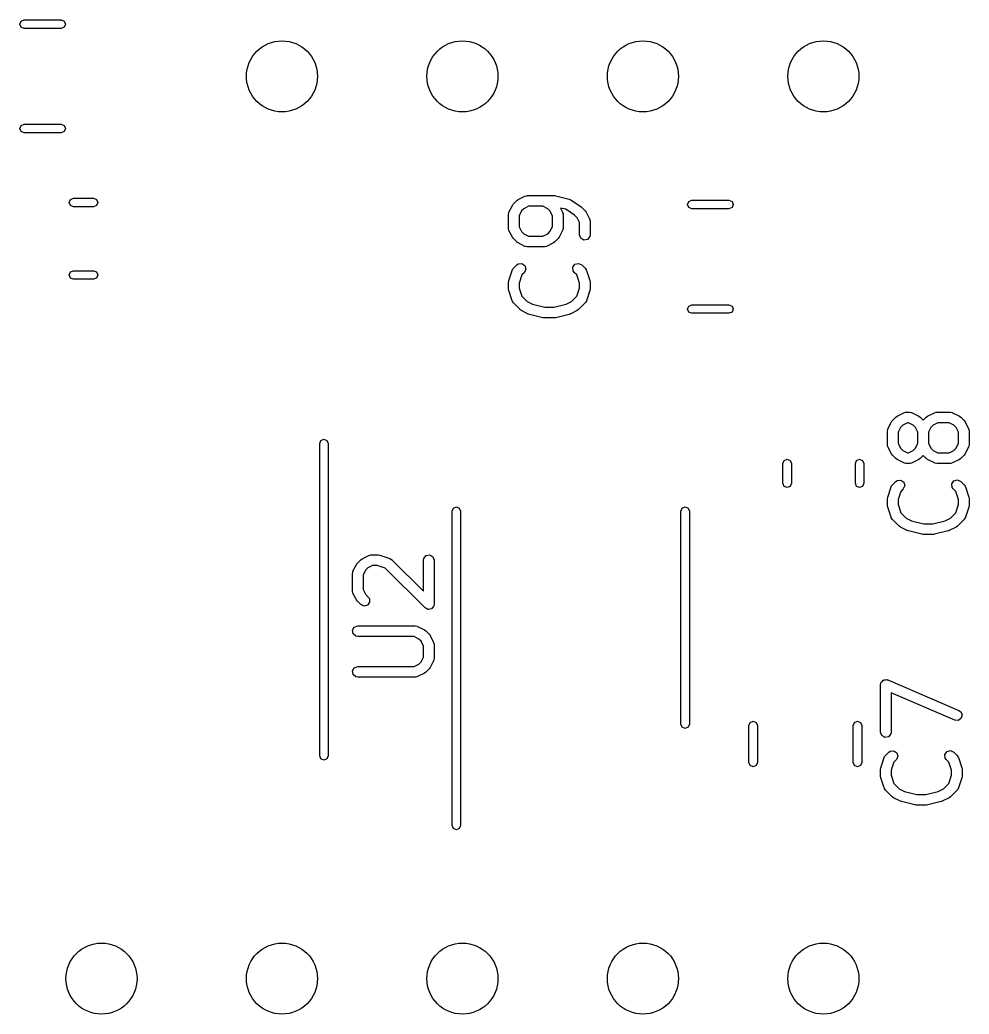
# Model space of a CAD drawing. Extents: x 132.4 to 159.5, y -107.2 to -92.6.
# Drawn here: x 146.17 to 159.53, y -107.18 to -93.19 of the extents above; entities that cross this region are included whole.
import ezdxf

# ---------------------------------------------------------------- set-up
doc = ezdxf.new("R2010")
doc.units = 0
doc.layers.add('BLACK', color=7, linetype='CONTINUOUS')

msp = doc.modelspace()

# ---------------------------------------------------------------- linework, layer by layer
at = {"layer": 'BLACK', "linetype": 'CONTINUOUS'}
for p, q in [((146.171, -93.245), (146.188, -93.2026)), ((146.188, -93.2026), (146.231, -93.185)), ((146.231, -93.185), (146.753, -93.185)), ((146.753, -93.185), (146.796, -93.2026)), ((146.796, -93.2026), (146.813, -93.245)), ((146.188, -93.2874), (146.171, -93.245)), ((146.231, -93.305), (146.188, -93.2874)), ((146.753, -93.305), (146.231, -93.305)), ((146.796, -93.2874), (146.753, -93.305)), ((146.813, -93.245), (146.796, -93.2874)), ((146.171, -94.715), (146.188, -94.6726)), ((146.188, -94.7574), (146.171, -94.715)), ((146.188, -94.6726), (146.231, -94.655)), ((146.231, -94.655), (146.753, -94.655)), ((146.753, -94.655), (146.796, -94.6726)), ((146.796, -94.6726), (146.813, -94.715)), ((146.813, -94.715), (146.796, -94.7574)), ((146.231, -94.775), (146.188, -94.7574)), ((146.753, -94.775), (146.231, -94.775)), ((146.796, -94.7574), (146.753, -94.775)), ((146.865, -95.756), (146.883, -95.7136)), ((146.883, -95.7136), (146.925, -95.696)), ((146.925, -95.696), (147.207, -95.696)), ((147.207, -95.696), (147.249, -95.7136)), ((147.249, -95.7136), (147.267, -95.756)), ((153.165, -95.7289), (153.183, -95.716)), ((153.183, -95.716), (153.184, -95.7148)), ((153.184, -95.7148), (153.279, -95.6672)), ((153.279, -95.6672), (153.304, -95.6598)), ((153.304, -95.6598), (153.309, -95.6608)), ((153.309, -95.6608), (153.313, -95.6593)), ((153.313, -95.6593), (153.694, -95.6593)), ((153.694, -95.6593), (153.709, -95.6619)), ((153.709, -95.6619), (153.712, -95.6615)), ((153.712, -95.6615), (153.902, -95.7091)), ((153.902, -95.7091), (153.925, -95.7194)), ((153.925, -95.7194), (153.926, -95.7195)), ((153.926, -95.7195), (154.069, -95.8147)), ((155.586, -95.7426), (155.629, -95.725)), ((155.629, -95.725), (156.151, -95.725)), ((156.151, -95.725), (156.194, -95.7426)), ((146.883, -95.7984), (146.865, -95.756)), ((146.925, -95.816), (146.883, -95.7984)), ((147.207, -95.816), (146.925, -95.816)), ((147.249, -95.7984), (147.207, -95.816)), ((147.267, -95.756), (147.249, -95.7984)), ((153.055, -95.8912), (153.103, -95.796)), ((153.103, -95.796), (153.116, -95.778)), ((153.116, -95.778), (153.117, -95.7765)), ((153.117, -95.7765), (153.165, -95.7289)), ((153.262, -95.8435), (153.232, -95.8739)), ((153.331, -95.8093), (153.262, -95.8435)), ((153.533, -95.8093), (153.331, -95.8093)), ((153.602, -95.8435), (153.533, -95.8093)), ((153.632, -95.8739), (153.602, -95.8435)), ((153.853, -95.8515), (153.779, -95.833)), ((153.779, -95.833), (153.809, -95.8912)), ((153.979, -95.9354), (153.853, -95.8515)), ((154.069, -95.8147), (154.077, -95.8226)), ((154.077, -95.8226), (154.08, -95.8241)), ((154.08, -95.8241), (154.128, -95.8717)), ((155.569, -95.785), (155.586, -95.7426)), ((155.586, -95.8274), (155.569, -95.785)), ((155.629, -95.845), (155.586, -95.8274)), ((156.151, -95.845), (155.629, -95.845)), ((156.194, -95.8274), (156.151, -95.845)), ((156.194, -95.7426), (156.211, -95.785)), ((156.211, -95.785), (156.194, -95.8274)), ((153.047, -95.9248), (153.052, -95.8991)), ((153.047, -96.1152), (153.047, -95.9248)), ((153.052, -95.8991), (153.055, -95.8957)), ((153.055, -95.8957), (153.055, -95.8912)), ((153.232, -95.8739), (153.197, -95.9425)), ((153.197, -95.9425), (153.197, -96.0975)), ((153.666, -95.9425), (153.632, -95.8739)), ((153.666, -96.0975), (153.666, -95.9425)), ((153.809, -95.8912), (153.816, -95.9162)), ((153.816, -95.9162), (153.815, -95.9205)), ((153.815, -95.9205), (153.816, -95.9248)), ((153.816, -95.9248), (153.816, -96.1152)), ((154.013, -95.9692), (153.979, -95.9354)), ((154.047, -96.0377), (154.013, -95.9692)), ((154.128, -95.8717), (154.141, -95.8901)), ((154.141, -95.8901), (154.142, -95.8912)), ((154.142, -95.8912), (154.189, -95.9865)), ((154.189, -95.9865), (154.197, -96.0114)), ((153.049, -96.1195), (153.047, -96.1152)), ((153.048, -96.1238), (153.049, -96.1195)), ((153.055, -96.1488), (153.048, -96.1238)), ((153.197, -96.0975), (153.232, -96.166)), ((153.632, -96.166), (153.666, -96.0975)), ((153.812, -96.1409), (153.809, -96.1443)), ((153.809, -96.1443), (153.809, -96.1488)), ((153.816, -96.1152), (153.812, -96.1409)), ((154.047, -96.2105), (154.047, -96.0377)), ((154.197, -96.0114), (154.196, -96.0158)), ((154.196, -96.0158), (154.197, -96.02)), ((154.197, -96.02), (154.197, -96.2105)), ((153.103, -96.244), (153.055, -96.1488)), ((153.104, -96.2451), (153.103, -96.244)), ((153.117, -96.2635), (153.104, -96.2451)), ((153.165, -96.3111), (153.117, -96.2635)), ((153.232, -96.166), (153.262, -96.1965)), ((153.262, -96.1965), (153.331, -96.2307)), ((153.331, -96.2307), (153.533, -96.2307)), ((153.533, -96.2307), (153.602, -96.1965)), ((153.602, -96.1965), (153.632, -96.166)), ((153.747, -96.2635), (153.699, -96.3111)), ((153.748, -96.262), (153.747, -96.2635)), ((153.761, -96.244), (153.748, -96.262)), ((153.809, -96.1488), (153.761, -96.244)), ((154.065, -96.2587), (154.047, -96.2105)), ((154.109, -96.2843), (154.065, -96.2587)), ((154.16, -96.2754), (154.109, -96.2843)), ((154.193, -96.2361), (154.16, -96.2754)), ((154.197, -96.2105), (154.193, -96.2361)), ((153.166, -96.3118), (153.165, -96.3111)), ((153.184, -96.3252), (153.166, -96.3118)), ((153.279, -96.3728), (153.184, -96.3252)), ((153.284, -96.3733), (153.279, -96.3728)), ((153.287, -96.3762), (153.284, -96.3733)), ((153.313, -96.3807), (153.287, -96.3762)), ((153.551, -96.3807), (153.313, -96.3807)), ((153.555, -96.3792), (153.551, -96.3807)), ((153.56, -96.3802), (153.555, -96.3792)), ((153.584, -96.3728), (153.56, -96.3802)), ((153.68, -96.3252), (153.584, -96.3728)), ((153.681, -96.324), (153.68, -96.3252)), ((153.699, -96.3111), (153.681, -96.324)), ((153.099, -96.7106), (153.111, -96.6877)), ((153.111, -96.6877), (153.115, -96.6853)), ((153.115, -96.6853), (153.117, -96.6813)), ((153.117, -96.6813), (153.165, -96.6336)), ((153.165, -96.6336), (153.186, -96.6187)), ((153.186, -96.6187), (153.237, -96.6142)), ((153.237, -96.6142), (153.279, -96.6436)), ((153.292, -96.6932), (153.271, -96.7397)), ((153.279, -96.6436), (153.292, -96.6932)), ((153.955, -96.6673), (153.984, -96.6252)), ((153.959, -96.7184), (153.955, -96.6673)), ((153.984, -96.6252), (154.034, -96.612)), ((154.034, -96.612), (154.08, -96.6336)), ((154.08, -96.6336), (154.128, -96.6813)), ((154.128, -96.6813), (154.143, -96.7026)), ((154.143, -96.7026), (154.143, -96.7071)), ((146.865, -96.776), (146.883, -96.7336)), ((146.883, -96.8184), (146.865, -96.776)), ((146.883, -96.7336), (146.925, -96.716)), ((146.925, -96.836), (146.883, -96.8184)), ((146.925, -96.716), (147.207, -96.716)), ((147.207, -96.836), (146.925, -96.836)), ((147.207, -96.716), (147.249, -96.7336)), ((147.249, -96.8184), (147.207, -96.836)), ((147.249, -96.7336), (147.267, -96.776)), ((147.267, -96.776), (147.249, -96.8184)), ((153.051, -96.8534), (153.099, -96.7106)), ((153.236, -96.7748), (153.197, -96.8893)), ((153.271, -96.7397), (153.236, -96.7748)), ((153.974, -96.7397), (153.959, -96.7184)), ((154.009, -96.7748), (153.974, -96.7397)), ((154.047, -96.8893), (154.009, -96.7748)), ((154.143, -96.7071), (154.146, -96.7106)), ((154.146, -96.7106), (154.194, -96.8534)), ((153.047, -96.8771), (153.051, -96.8551)), ((153.047, -96.9724), (153.047, -96.8771)), ((153.048, -96.9739), (153.047, -96.9724)), ((153.051, -96.9961), (153.048, -96.9739)), ((153.051, -96.8551), (153.051, -96.8534)), ((153.197, -96.8893), (153.197, -96.9602)), ((153.197, -96.9602), (153.236, -97.0747)), ((154.009, -97.0747), (154.047, -96.9602)), ((154.047, -96.9602), (154.047, -96.8893)), ((154.197, -96.9724), (154.193, -96.9945)), ((154.194, -96.8534), (154.197, -96.8756)), ((154.197, -96.8756), (154.197, -96.8771)), ((154.197, -96.8771), (154.197, -96.9724)), ((153.099, -97.139), (153.051, -96.9961)), ((153.236, -97.0747), (153.31, -97.1488)), ((153.935, -97.1488), (154.009, -97.0747)), ((154.194, -96.9961), (154.146, -97.139)), ((154.193, -96.9945), (154.194, -96.9961)), ((153.102, -97.1425), (153.099, -97.139)), ((153.102, -97.1469), (153.102, -97.1425)), ((153.117, -97.1683), (153.102, -97.1469)), ((153.212, -97.2635), (153.117, -97.1683)), ((153.214, -97.2642), (153.212, -97.2635)), ((153.232, -97.2776), (153.214, -97.2642)), ((153.31, -97.1488), (153.387, -97.1873)), ((153.387, -97.1873), (153.56, -97.2307)), ((153.56, -97.2307), (153.685, -97.2307)), ((153.685, -97.2307), (153.858, -97.1873)), ((153.858, -97.1873), (153.935, -97.1488)), ((154.033, -97.2635), (154.014, -97.2764)), ((154.128, -97.1683), (154.033, -97.2635)), ((154.13, -97.1642), (154.128, -97.1683)), ((154.134, -97.1619), (154.13, -97.1642)), ((154.146, -97.139), (154.134, -97.1619)), ((155.569, -97.255), (155.586, -97.2126)), ((155.586, -97.2974), (155.569, -97.255)), ((155.586, -97.2126), (155.629, -97.195)), ((155.629, -97.195), (156.151, -97.195)), ((156.151, -97.195), (156.194, -97.2126)), ((156.194, -97.2126), (156.211, -97.255)), ((156.211, -97.255), (156.194, -97.2974)), ((153.327, -97.3252), (153.232, -97.2776)), ((153.33, -97.3256), (153.327, -97.3252)), ((153.342, -97.3309), (153.33, -97.3256)), ((153.533, -97.3785), (153.342, -97.3309)), ((153.536, -97.3781), (153.533, -97.3785)), ((153.551, -97.3807), (153.536, -97.3781)), ((153.694, -97.3807), (153.551, -97.3807)), ((153.697, -97.3795), (153.694, -97.3807)), ((153.712, -97.3785), (153.697, -97.3795)), ((153.902, -97.3309), (153.712, -97.3785)), ((153.905, -97.3289), (153.902, -97.3309)), ((153.918, -97.3252), (153.905, -97.3289)), ((154.013, -97.2776), (153.918, -97.3252)), ((154.014, -97.2764), (154.013, -97.2776)), ((155.629, -97.315), (155.586, -97.2974)), ((156.151, -97.315), (155.629, -97.315)), ((156.194, -97.2974), (156.151, -97.315)), ((158.451, -98.8245), (158.499, -98.7769)), ((158.499, -98.7769), (158.517, -98.764)), ((158.517, -98.764), (158.518, -98.7628)), ((158.518, -98.7628), (158.613, -98.7152)), ((158.613, -98.7152), (158.638, -98.7078)), ((158.638, -98.7078), (158.643, -98.7088)), ((158.643, -98.7088), (158.647, -98.7073)), ((158.647, -98.7073), (158.694, -98.7073)), ((158.694, -98.7073), (158.72, -98.7118)), ((158.72, -98.7118), (158.724, -98.7147)), ((158.724, -98.7147), (158.728, -98.7152)), ((158.728, -98.7152), (158.823, -98.7628)), ((158.823, -98.7628), (158.841, -98.7762)), ((158.841, -98.7762), (158.843, -98.7769)), ((158.843, -98.7769), (158.885, -98.8191)), ((158.885, -98.8191), (158.927, -98.7769)), ((158.927, -98.7769), (158.946, -98.764)), ((158.946, -98.764), (158.947, -98.7628)), ((158.947, -98.7628), (159.042, -98.7152)), ((159.042, -98.7152), (159.067, -98.7078)), ((159.067, -98.7078), (159.071, -98.7088)), ((159.071, -98.7088), (159.075, -98.7073)), ((159.075, -98.7073), (159.266, -98.7073)), ((159.266, -98.7073), (159.292, -98.7118)), ((159.292, -98.7118), (159.295, -98.7147)), ((159.295, -98.7147), (159.299, -98.7152)), ((159.299, -98.7152), (159.395, -98.7628)), ((159.395, -98.7628), (159.413, -98.7762)), ((159.413, -98.7762), (159.414, -98.7769)), ((159.414, -98.7769), (159.462, -98.8245)), ((158.386, -98.9471), (158.389, -98.9437)), ((158.389, -98.9392), (158.437, -98.844)), ((158.389, -98.9437), (158.389, -98.9392)), ((158.437, -98.844), (158.45, -98.826)), ((158.45, -98.826), (158.451, -98.8245)), ((158.566, -98.9219), (158.531, -98.9905)), ((158.596, -98.8915), (158.566, -98.9219)), ((158.665, -98.8573), (158.596, -98.8915)), ((158.677, -98.8573), (158.665, -98.8573)), ((158.745, -98.8915), (158.677, -98.8573)), ((158.776, -98.9219), (158.745, -98.8915)), ((158.81, -98.9905), (158.776, -98.9219)), ((158.994, -98.9219), (158.96, -98.9905)), ((159.025, -98.8915), (158.994, -98.9219)), ((159.093, -98.8573), (159.025, -98.8915)), ((159.248, -98.8573), (159.093, -98.8573)), ((159.317, -98.8915), (159.248, -98.8573)), ((159.347, -98.9219), (159.317, -98.8915)), ((159.381, -98.9905), (159.347, -98.9219)), ((159.462, -98.8245), (159.475, -98.8429)), ((159.475, -98.8429), (159.476, -98.844)), ((159.476, -98.844), (159.523, -98.9392)), ((159.523, -98.9392), (159.531, -98.9642)), ((158.381, -98.9728), (158.386, -98.9471)), ((158.381, -99.1632), (158.381, -98.9728)), ((158.531, -98.9905), (158.531, -99.1455)), ((158.81, -99.1455), (158.81, -98.9905)), ((158.96, -98.9905), (158.96, -99.1455)), ((159.381, -99.1455), (159.381, -98.9905)), ((159.531, -98.9642), (159.53, -98.9685)), ((159.53, -98.9685), (159.531, -98.9728)), ((159.531, -98.9728), (159.531, -99.1632)), ((150.391, -99.146), (150.409, -99.1036)), ((150.391, -103.546), (150.391, -99.146)), ((150.409, -99.1036), (150.451, -99.086)), ((150.451, -99.086), (150.493, -99.1036)), ((150.493, -99.1036), (150.511, -99.146)), ((150.511, -99.146), (150.511, -103.546)), ((158.383, -99.1675), (158.381, -99.1632)), ((158.382, -99.1718), (158.383, -99.1675)), ((158.389, -99.1968), (158.382, -99.1718)), ((158.437, -99.292), (158.389, -99.1968)), ((158.531, -99.1455), (158.566, -99.214)), ((158.566, -99.214), (158.596, -99.2445)), ((158.745, -99.2445), (158.776, -99.214)), ((158.776, -99.214), (158.81, -99.1455)), ((158.96, -99.1455), (158.994, -99.214)), ((158.994, -99.214), (159.025, -99.2445)), ((159.317, -99.2445), (159.347, -99.214)), ((159.347, -99.214), (159.381, -99.1455)), ((159.523, -99.1968), (159.476, -99.292)), ((159.524, -99.1923), (159.523, -99.1968)), ((159.527, -99.1889), (159.524, -99.1923)), ((159.531, -99.1632), (159.527, -99.1889)), ((158.438, -99.2931), (158.437, -99.292)), ((158.451, -99.3115), (158.438, -99.2931)), ((158.499, -99.3591), (158.451, -99.3115)), ((158.5, -99.3598), (158.499, -99.3591)), ((158.518, -99.3732), (158.5, -99.3598)), ((158.596, -99.2445), (158.665, -99.2787)), ((158.665, -99.2787), (158.677, -99.2787)), ((158.677, -99.2787), (158.745, -99.2445)), ((158.843, -99.3591), (158.824, -99.372)), ((158.885, -99.3169), (158.843, -99.3591)), ((158.927, -99.3591), (158.885, -99.3169)), ((158.929, -99.3598), (158.927, -99.3591)), ((158.947, -99.3732), (158.929, -99.3598)), ((159.025, -99.2445), (159.093, -99.2787)), ((159.093, -99.2787), (159.248, -99.2787)), ((159.248, -99.2787), (159.317, -99.2445)), ((159.414, -99.3591), (159.396, -99.372)), ((159.462, -99.3115), (159.414, -99.3591)), ((159.476, -99.292), (159.462, -99.31)), ((159.462, -99.31), (159.462, -99.3115)), ((156.91, -99.4274), (156.928, -99.385)), ((156.91, -99.7086), (156.91, -99.4274)), ((156.928, -99.385), (156.97, -99.3674)), ((156.97, -99.3674), (157.012, -99.385)), ((157.012, -99.385), (157.03, -99.4274)), ((157.03, -99.4274), (157.03, -99.7086)), ((157.93, -99.4274), (157.948, -99.385)), ((157.93, -99.7086), (157.93, -99.4274)), ((157.948, -99.385), (157.99, -99.3674)), ((157.99, -99.3674), (158.032, -99.385)), ((158.032, -99.385), (158.05, -99.4274)), ((158.05, -99.4274), (158.05, -99.7086)), ((158.613, -99.4208), (158.518, -99.3732)), ((158.618, -99.4213), (158.613, -99.4208)), ((158.621, -99.4242), (158.618, -99.4213)), ((158.647, -99.4287), (158.621, -99.4242)), ((158.694, -99.4287), (158.647, -99.4287)), ((158.699, -99.4272), (158.694, -99.4287)), ((158.703, -99.4282), (158.699, -99.4272)), ((158.728, -99.4208), (158.703, -99.4282)), ((158.823, -99.3732), (158.728, -99.4208)), ((158.824, -99.372), (158.823, -99.3732)), ((159.042, -99.4208), (158.947, -99.3732)), ((159.046, -99.4213), (159.042, -99.4208)), ((159.05, -99.4242), (159.046, -99.4213)), ((159.075, -99.4287), (159.05, -99.4242)), ((159.266, -99.4287), (159.075, -99.4287)), ((159.27, -99.4272), (159.266, -99.4287)), ((159.274, -99.4282), (159.27, -99.4272)), ((159.299, -99.4208), (159.274, -99.4282)), ((159.395, -99.3732), (159.299, -99.4208)), ((159.396, -99.372), (159.395, -99.3732)), ((156.928, -99.751), (156.91, -99.7086)), ((156.97, -99.7686), (156.928, -99.751)), ((157.012, -99.751), (156.97, -99.7686)), ((157.03, -99.7086), (157.012, -99.751)), ((157.948, -99.751), (157.93, -99.7086)), ((157.99, -99.7686), (157.948, -99.751)), ((158.032, -99.751), (157.99, -99.7686)), ((158.05, -99.7086), (158.032, -99.751)), ((158.385, -99.9014), (158.433, -99.7586)), ((158.433, -99.7586), (158.445, -99.7357)), ((158.445, -99.7357), (158.449, -99.7333)), ((158.449, -99.7333), (158.451, -99.7293)), ((158.451, -99.7293), (158.499, -99.6816)), ((158.499, -99.6816), (158.52, -99.6667)), ((158.52, -99.6667), (158.571, -99.6622)), ((158.571, -99.6622), (158.613, -99.6916)), ((158.626, -99.7412), (158.605, -99.7877)), ((158.613, -99.6916), (158.626, -99.7412)), ((159.289, -99.7153), (159.318, -99.6732)), ((159.293, -99.7664), (159.289, -99.7153)), ((159.308, -99.7877), (159.293, -99.7664)), ((159.318, -99.6732), (159.368, -99.66)), ((159.368, -99.66), (159.414, -99.6816)), ((159.414, -99.6816), (159.462, -99.7293)), ((159.462, -99.7293), (159.477, -99.7506)), ((159.477, -99.7506), (159.477, -99.7551)), ((159.477, -99.7551), (159.48, -99.7586)), ((159.48, -99.7586), (159.528, -99.9014)), ((158.381, -99.9251), (158.385, -99.9031)), ((158.385, -99.9031), (158.385, -99.9014)), ((158.57, -99.8228), (158.531, -99.9373)), ((158.605, -99.7877), (158.57, -99.8228)), ((159.343, -99.8228), (159.308, -99.7877)), ((159.381, -99.9373), (159.343, -99.8228)), ((159.528, -99.9014), (159.531, -99.9236)), ((159.531, -99.9236), (159.531, -99.9251)), ((152.254, -100.1), (152.272, -100.058)), ((152.272, -100.058), (152.314, -100.04)), ((152.314, -100.04), (152.356, -100.058)), ((152.356, -100.058), (152.374, -100.1)), ((155.474, -100.1), (155.492, -100.058)), ((155.492, -100.058), (155.534, -100.04)), ((155.534, -100.04), (155.576, -100.058)), ((155.576, -100.058), (155.594, -100.1)), ((158.381, -100.02), (158.381, -99.9251)), ((158.382, -100.022), (158.381, -100.02)), ((158.385, -100.044), (158.382, -100.022)), ((158.433, -100.187), (158.385, -100.044)), ((158.531, -99.9373), (158.531, -100.008)), ((158.531, -100.008), (158.57, -100.123)), ((159.343, -100.123), (159.381, -100.008)), ((159.381, -100.008), (159.381, -99.9373)), ((159.528, -100.044), (159.48, -100.187)), ((159.531, -100.02), (159.527, -100.042)), ((159.527, -100.042), (159.528, -100.044)), ((159.531, -99.9251), (159.531, -100.02)), ((152.254, -104.525), (152.254, -100.1)), ((152.374, -100.1), (152.374, -104.525)), ((155.474, -103.1), (155.474, -100.1)), ((155.594, -100.1), (155.594, -103.1)), ((158.436, -100.19), (158.433, -100.187)), ((158.436, -100.195), (158.436, -100.19)), ((158.451, -100.216), (158.436, -100.195)), ((158.57, -100.123), (158.644, -100.197)), ((158.644, -100.197), (158.721, -100.235)), ((159.192, -100.235), (159.269, -100.197)), ((159.269, -100.197), (159.343, -100.123)), ((159.48, -100.187), (159.468, -100.21)), ((158.546, -100.312), (158.451, -100.216)), ((158.548, -100.312), (158.546, -100.312)), ((158.566, -100.326), (158.548, -100.312)), ((158.661, -100.373), (158.566, -100.326)), ((158.721, -100.235), (158.894, -100.279)), ((158.894, -100.279), (159.019, -100.279)), ((159.019, -100.279), (159.192, -100.235)), ((159.347, -100.326), (159.252, -100.373)), ((159.348, -100.324), (159.347, -100.326)), ((159.367, -100.312), (159.348, -100.324)), ((159.462, -100.216), (159.367, -100.312)), ((159.464, -100.212), (159.462, -100.216)), ((159.468, -100.21), (159.464, -100.212)), ((158.664, -100.374), (158.661, -100.373)), ((158.676, -100.379), (158.664, -100.374)), ((158.867, -100.426), (158.676, -100.379)), ((158.87, -100.426), (158.867, -100.426)), ((158.885, -100.429), (158.87, -100.426)), ((159.028, -100.429), (158.885, -100.429)), ((159.031, -100.428), (159.028, -100.429)), ((159.046, -100.426), (159.031, -100.428)), ((159.236, -100.379), (159.046, -100.426)), ((159.239, -100.377), (159.236, -100.379)), ((159.252, -100.373), (159.239, -100.377)), ((150.988, -100.771), (151.083, -100.723)), ((151.083, -100.723), (151.108, -100.716)), ((151.108, -100.716), (151.113, -100.717)), ((151.113, -100.717), (151.117, -100.715)), ((151.117, -100.715), (151.212, -100.715)), ((151.212, -100.715), (151.234, -100.719)), ((151.234, -100.719), (151.236, -100.719)), ((151.236, -100.719), (151.379, -100.767)), ((151.856, -100.765), (151.889, -100.726)), ((151.889, -100.726), (151.939, -100.717)), ((151.939, -100.717), (151.984, -100.742)), ((151.984, -100.742), (152.001, -100.79)), ((150.859, -100.947), (150.907, -100.852)), ((150.907, -100.852), (150.92, -100.834)), ((150.92, -100.834), (150.921, -100.833)), ((150.921, -100.833), (150.969, -100.785)), ((150.969, -100.785), (150.987, -100.772)), ((150.987, -100.772), (150.988, -100.771)), ((151.066, -100.9), (151.036, -100.93)), ((151.135, -100.865), (151.066, -100.9)), ((151.2, -100.865), (151.135, -100.865)), ((151.314, -100.904), (151.2, -100.865)), ((151.379, -100.767), (151.402, -100.779)), ((151.402, -100.779), (151.404, -100.783)), ((151.404, -100.783), (151.408, -100.785)), ((151.408, -100.785), (151.851, -101.228)), ((151.851, -100.79), (151.856, -100.765)), ((151.851, -101.228), (151.851, -100.79)), ((152.001, -100.79), (152.001, -101.41)), ((150.851, -100.981), (150.856, -100.955)), ((150.851, -101.219), (150.851, -100.981)), ((150.856, -100.955), (150.859, -100.952)), ((150.859, -100.952), (150.859, -100.947)), ((151.036, -100.93), (151.001, -100.999)), ((151.001, -100.999), (151.001, -101.201)), ((151.873, -101.463), (151.314, -100.904)), ((150.853, -101.223), (150.851, -101.219)), ((150.852, -101.228), (150.853, -101.223)), ((150.859, -101.253), (150.852, -101.228)), ((150.907, -101.348), (150.859, -101.253)), ((151.001, -101.201), (151.036, -101.27)), ((151.036, -101.27), (151.075, -101.309)), ((151.075, -101.309), (151.09, -101.33)), ((150.908, -101.349), (150.907, -101.348)), ((150.921, -101.367), (150.908, -101.349)), ((150.969, -101.415), (150.921, -101.367)), ((151.015, -101.437), (150.969, -101.415)), ((151.065, -101.423), (151.015, -101.437)), ((151.094, -101.381), (151.065, -101.423)), ((151.09, -101.33), (151.094, -101.381)), ((151.894, -101.472), (151.873, -101.463)), ((151.982, -101.452), (151.969, -101.471)), ((151.997, -101.435), (151.982, -101.452)), ((151.998, -101.431), (151.997, -101.435)), ((151.999, -101.429), (151.998, -101.431)), ((152.001, -101.41), (151.999, -101.426)), ((151.999, -101.426), (151.999, -101.429)), ((151.913, -101.483), (151.894, -101.472)), ((151.917, -101.483), (151.913, -101.483)), ((151.92, -101.484), (151.917, -101.483)), ((151.942, -101.478), (151.92, -101.484)), ((151.964, -101.474), (151.942, -101.478)), ((151.966, -101.472), (151.964, -101.474)), ((151.969, -101.471), (151.966, -101.472)), ((150.853, -101.777), (150.878, -101.733)), ((150.878, -101.733), (150.926, -101.715)), ((150.926, -101.715), (151.736, -101.715)), ((151.736, -101.715), (151.762, -101.72)), ((151.762, -101.72), (151.765, -101.723)), ((151.765, -101.723), (151.769, -101.723)), ((151.769, -101.723), (151.865, -101.771)), ((150.861, -101.828), (150.853, -101.777)), ((150.901, -101.861), (150.861, -101.828)), ((150.926, -101.865), (150.901, -101.861)), ((151.718, -101.865), (150.926, -101.865)), ((151.787, -101.9), (151.718, -101.865)), ((151.865, -101.771), (151.883, -101.784)), ((151.883, -101.784), (151.884, -101.785)), ((151.884, -101.785), (151.932, -101.833)), ((151.932, -101.833), (151.945, -101.851)), ((151.945, -101.851), (151.946, -101.852)), ((151.946, -101.852), (151.993, -101.947)), ((151.817, -101.93), (151.787, -101.9)), ((151.851, -101.999), (151.817, -101.93)), ((151.851, -102.154), (151.851, -101.999)), ((151.993, -101.947), (152.001, -101.972)), ((152.001, -101.972), (152, -101.977)), ((152, -101.977), (152.001, -101.981)), ((152.001, -101.981), (152.001, -102.171)), ((151.817, -102.222), (151.851, -102.154)), ((150.878, -102.304), (150.926, -102.287)), ((150.926, -102.287), (151.718, -102.287)), ((151.718, -102.287), (151.787, -102.253)), ((151.787, -102.253), (151.817, -102.222)), ((151.946, -102.3), (151.932, -102.318)), ((151.993, -102.205), (151.946, -102.3)), ((151.994, -102.201), (151.993, -102.205)), ((151.997, -102.197), (151.994, -102.201)), ((152.001, -102.171), (151.997, -102.197)), ((150.853, -102.349), (150.878, -102.304)), ((150.861, -102.399), (150.853, -102.349)), ((150.901, -102.432), (150.861, -102.399)), ((150.926, -102.437), (150.901, -102.432)), ((151.736, -102.437), (150.926, -102.437)), ((151.74, -102.435), (151.736, -102.437)), ((151.744, -102.436), (151.74, -102.435)), ((151.769, -102.429), (151.744, -102.436)), ((151.865, -102.381), (151.769, -102.429)), ((151.866, -102.38), (151.865, -102.381)), ((151.884, -102.367), (151.866, -102.38)), ((151.932, -102.32), (151.884, -102.367)), ((151.932, -102.318), (151.932, -102.32)), ((158.283, -102.545), (158.288, -102.519)), ((158.283, -103.211), (158.283, -102.545)), ((158.288, -102.519), (158.294, -102.512)), ((158.294, -102.512), (158.296, -102.504)), ((158.296, -102.504), (158.31, -102.493)), ((158.31, -102.493), (158.321, -102.48)), ((158.321, -102.48), (158.33, -102.478)), ((158.33, -102.478), (158.337, -102.473)), ((158.337, -102.473), (158.354, -102.474)), ((158.354, -102.474), (158.371, -102.471)), ((158.371, -102.471), (158.379, -102.475)), ((158.379, -102.475), (158.388, -102.476)), ((158.388, -102.476), (159.388, -102.904)), ((159.329, -103.042), (158.433, -102.658)), ((158.433, -102.658), (158.433, -103.211)), ((159.388, -102.904), (159.41, -102.919)), ((159.41, -102.919), (159.433, -102.964)), ((159.433, -102.964), (159.421, -103.014)), ((155.492, -103.142), (155.474, -103.1)), ((155.534, -103.16), (155.492, -103.142)), ((155.576, -103.142), (155.534, -103.16)), ((155.594, -103.1), (155.576, -103.142)), ((156.431, -103.117), (156.449, -103.074)), ((156.431, -103.639), (156.431, -103.117)), ((156.449, -103.074), (156.491, -103.057)), ((156.491, -103.057), (156.533, -103.074)), ((156.533, -103.074), (156.551, -103.117)), ((156.551, -103.117), (156.551, -103.639)), ((157.901, -103.117), (157.919, -103.074)), ((157.901, -103.639), (157.901, -103.117)), ((157.919, -103.074), (157.961, -103.057)), ((157.961, -103.057), (158.003, -103.074)), ((158.003, -103.074), (158.021, -103.117)), ((158.021, -103.117), (158.021, -103.639)), ((159.38, -103.045), (159.329, -103.042)), ((159.421, -103.014), (159.38, -103.045)), ((158.301, -103.26), (158.283, -103.211)), ((158.345, -103.285), (158.301, -103.26)), ((158.396, -103.276), (158.345, -103.285)), ((158.429, -103.237), (158.396, -103.276)), ((158.433, -103.211), (158.429, -103.237)), ((150.409, -103.588), (150.391, -103.546)), ((150.511, -103.546), (150.493, -103.588)), ((158.335, -103.569), (158.347, -103.546)), ((158.347, -103.546), (158.351, -103.543)), ((158.351, -103.543), (158.353, -103.539)), ((158.353, -103.539), (158.401, -103.492)), ((158.401, -103.492), (158.422, -103.477)), ((158.422, -103.477), (158.473, -103.472)), ((158.473, -103.472), (158.515, -103.502)), ((158.528, -103.551), (158.507, -103.598)), ((158.515, -103.502), (158.528, -103.551)), ((159.191, -103.525), (159.22, -103.483)), ((159.195, -103.576), (159.191, -103.525)), ((159.22, -103.483), (159.27, -103.47)), ((159.27, -103.47), (159.316, -103.492)), ((159.316, -103.492), (159.364, -103.539)), ((159.364, -103.539), (159.379, -103.561)), ((159.379, -103.561), (159.379, -103.565)), ((150.451, -103.606), (150.409, -103.588)), ((150.493, -103.588), (150.451, -103.606)), ((156.449, -103.682), (156.431, -103.639)), ((156.491, -103.699), (156.449, -103.682)), ((156.533, -103.682), (156.491, -103.699)), ((156.551, -103.639), (156.533, -103.682)), ((157.919, -103.682), (157.901, -103.639)), ((157.961, -103.699), (157.919, -103.682)), ((158.003, -103.682), (157.961, -103.699)), ((158.021, -103.639), (158.003, -103.682)), ((158.287, -103.711), (158.335, -103.569)), ((158.472, -103.633), (158.433, -103.747)), ((158.507, -103.598), (158.472, -103.633)), ((159.21, -103.598), (159.195, -103.576)), ((159.245, -103.633), (159.21, -103.598)), ((159.283, -103.747), (159.245, -103.633)), ((159.379, -103.565), (159.382, -103.569)), ((159.382, -103.569), (159.43, -103.711)), ((158.283, -103.735), (158.287, -103.713)), ((158.283, -103.83), (158.283, -103.735)), ((158.284, -103.832), (158.283, -103.83)), ((158.287, -103.854), (158.284, -103.832)), ((158.287, -103.713), (158.287, -103.711)), ((158.433, -103.747), (158.433, -103.818)), ((158.433, -103.818), (158.472, -103.933)), ((159.245, -103.933), (159.283, -103.818)), ((159.283, -103.818), (159.283, -103.747)), ((159.433, -103.83), (159.429, -103.852)), ((159.43, -103.711), (159.433, -103.734)), ((159.433, -103.734), (159.433, -103.735)), ((159.433, -103.735), (159.433, -103.83)), ((158.335, -103.997), (158.287, -103.854)), ((158.472, -103.933), (158.546, -104.007)), ((159.171, -104.007), (159.245, -103.933)), ((159.43, -103.854), (159.382, -103.997)), ((159.429, -103.852), (159.43, -103.854)), ((158.338, -104), (158.335, -103.997)), ((158.338, -104.005), (158.338, -104)), ((158.353, -104.026), (158.338, -104.005)), ((158.448, -104.122), (158.353, -104.026)), ((158.45, -104.122), (158.448, -104.122)), ((158.468, -104.136), (158.45, -104.122)), ((158.546, -104.007), (158.623, -104.045)), ((158.623, -104.045), (158.796, -104.089)), ((158.796, -104.089), (158.921, -104.089)), ((158.921, -104.089), (159.094, -104.045)), ((159.094, -104.045), (159.171, -104.007)), ((159.269, -104.122), (159.25, -104.134)), ((159.364, -104.026), (159.269, -104.122)), ((159.366, -104.022), (159.364, -104.026)), ((159.37, -104.02), (159.366, -104.022)), ((159.382, -103.997), (159.37, -104.02)), ((158.563, -104.183), (158.468, -104.136)), ((158.566, -104.184), (158.563, -104.183)), ((158.578, -104.189), (158.566, -104.184)), ((158.769, -104.236), (158.578, -104.189)), ((158.772, -104.236), (158.769, -104.236)), ((158.787, -104.239), (158.772, -104.236)), ((158.93, -104.239), (158.787, -104.239)), ((158.933, -104.238), (158.93, -104.239)), ((158.948, -104.236), (158.933, -104.238)), ((159.138, -104.189), (158.948, -104.236)), ((159.141, -104.187), (159.138, -104.189)), ((159.154, -104.183), (159.141, -104.187)), ((159.249, -104.136), (159.154, -104.183)), ((159.25, -104.134), (159.249, -104.136)), ((152.272, -104.567), (152.254, -104.525)), ((152.374, -104.525), (152.356, -104.567)), ((152.314, -104.585), (152.272, -104.567)), ((152.356, -104.567), (152.314, -104.585))]:
    msp.add_line(p, q, dxfattribs=at)
at = {"layer": 'BLACK'}
for centre in [(149.86, -93.98), (152.4, -93.98), (154.94, -93.98), (157.48, -93.98), (147.32, -106.68), (149.86, -106.68), (152.4, -106.68), (154.94, -106.68), (157.48, -106.68)]:
    msp.add_circle(centre, 0.5, dxfattribs=at)

doc.saveas('drawing.dxf')
